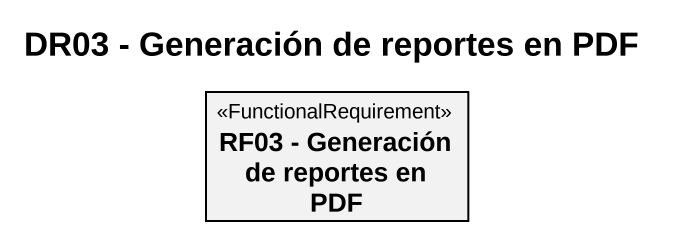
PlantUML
@startuml
title DR03 - Generación de reportes en PDF
hide circle
hide empty members
class "RF03 - Generación de reportes en PDF" as RF03_Generación_de_reportes <<FunctionalRequirement>>
@enduml
